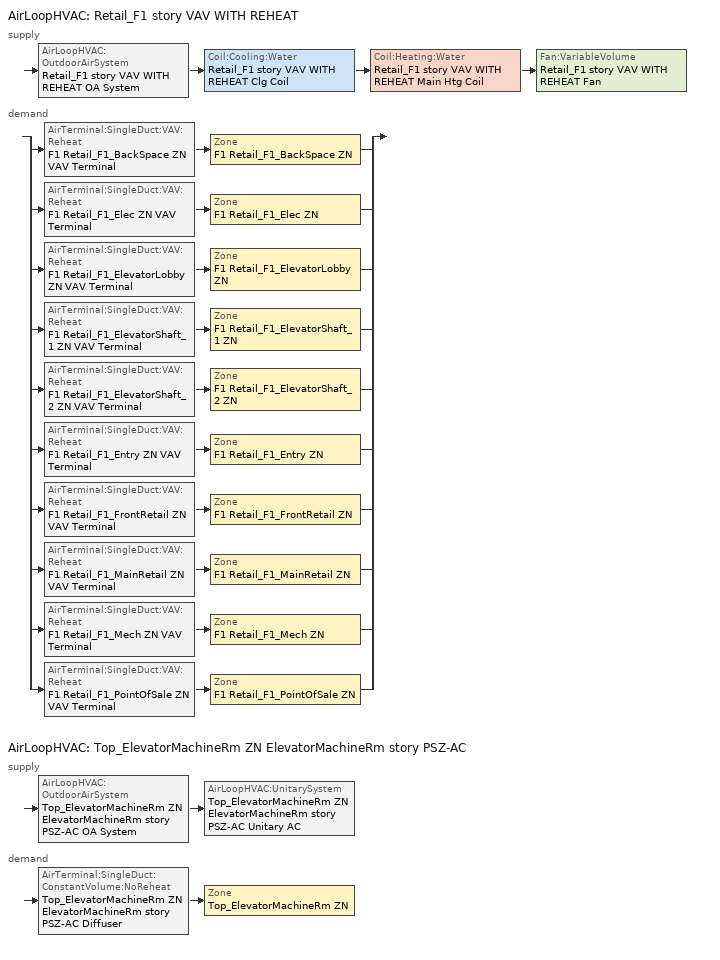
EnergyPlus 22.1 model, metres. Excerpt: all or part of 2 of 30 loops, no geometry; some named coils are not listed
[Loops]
AirLoopHVAC 'Retail_F1 story VAV WITH REHEAT'
 supply: AirLoopHVAC:OutdoorAirSystem 'Retail_F1 story VAV WITH REHEAT OA System' > Coil:Cooling:Water 'Retail_F1 story VAV WITH REHEAT Clg Coil' > Coil:Heating:Water 'Retail_F1 story VAV WITH REHEAT Main Htg Coil' > Fan:VariableVolume 'Retail_F1 story VAV WITH REHEAT Fan'
 demand: split
  | AirTerminal:SingleDuct:VAV:Reheat 'F1 Retail_F1_BackSpace ZN VAV Terminal' > Zone 'F1 Retail_F1_BackSpace ZN'
  | AirTerminal:SingleDuct:VAV:Reheat 'F1 Retail_F1_Elec ZN VAV Terminal' > Zone 'F1 Retail_F1_Elec ZN'
  | AirTerminal:SingleDuct:VAV:Reheat 'F1 Retail_F1_ElevatorLobby ZN VAV Terminal' > Zone 'F1 Retail_F1_ElevatorLobby ZN'
  | AirTerminal:SingleDuct:VAV:Reheat 'F1 Retail_F1_ElevatorShaft_1 ZN VAV Terminal' > Zone 'F1 Retail_F1_ElevatorShaft_1 ZN'
  | AirTerminal:SingleDuct:VAV:Reheat 'F1 Retail_F1_ElevatorShaft_2 ZN VAV Terminal' > Zone 'F1 Retail_F1_ElevatorShaft_2 ZN'
  | AirTerminal:SingleDuct:VAV:Reheat 'F1 Retail_F1_Entry ZN VAV Terminal' > Zone 'F1 Retail_F1_Entry ZN'
  | AirTerminal:SingleDuct:VAV:Reheat 'F1 Retail_F1_FrontRetail ZN VAV Terminal' > Zone 'F1 Retail_F1_FrontRetail ZN'
  | AirTerminal:SingleDuct:VAV:Reheat 'F1 Retail_F1_MainRetail ZN VAV Terminal' > Zone 'F1 Retail_F1_MainRetail ZN'
  | AirTerminal:SingleDuct:VAV:Reheat 'F1 Retail_F1_Mech ZN VAV Terminal' > Zone 'F1 Retail_F1_Mech ZN'
  | AirTerminal:SingleDuct:VAV:Reheat 'F1 Retail_F1_PointOfSale ZN VAV Terminal' > Zone 'F1 Retail_F1_PointOfSale ZN'
AirLoopHVAC 'Top_ElevatorMachineRm ZN ElevatorMachineRm story PSZ-AC'
 supply: AirLoopHVAC:OutdoorAirSystem 'Top_ElevatorMachineRm ZN ElevatorMachineRm story PSZ-AC OA System' > AirLoopHVAC:UnitarySystem 'Top_ElevatorMachineRm ZN ElevatorMachineRm story PSZ-AC Unitary AC'
 demand: AirTerminal:SingleDuct:ConstantVolume:NoReheat 'Top_ElevatorMachineRm ZN ElevatorMachineRm story PSZ-AC Diffuser' > Zone 'Top_ElevatorMachineRm ZN'
[ZoneControl:Thermostat] Temperature Difference Between Cutout And Setpoint {deltaC}=0
Name | Zone or ZoneList | Control Type Schedule | Control 1
F1 Retail_F1_BackSpace ZN Thermostat | F1 Retail_F1_BackSpace ZN | F1 Retail_F1_BackSpace ZN Thermostat Schedule | Retail Back_Space Thermostat 1
F1 Retail_F1_Elec ZN Thermostat | F1 Retail_F1_Elec ZN | F1 Retail_F1_Elec ZN Thermostat Schedule | Elec/MechRoom Thermostat 3
F1 Retail_F1_ElevatorLobby ZN Thermostat | F1 Retail_F1_ElevatorLobby ZN | F1 Retail_F1_ElevatorLobby ZN Thermostat Schedule | Elevator Lobby Thermostat 2
F1 Retail_F1_Entry ZN Thermostat | F1 Retail_F1_Entry ZN | F1 Retail_F1_Entry ZN Thermostat Schedule | Retail Entry Thermostat 1
F1 Retail_F1_FrontRetail ZN Thermostat | F1 Retail_F1_FrontRetail ZN | F1 Retail_F1_FrontRetail ZN Thermostat Schedule | Retail Retail Thermostat 1
F1 Retail_F1_MainRetail ZN Thermostat | F1 Retail_F1_MainRetail ZN | F1 Retail_F1_MainRetail ZN Thermostat Schedule | Retail Retail Thermostat 2
F1 Retail_F1_Mech ZN Thermostat | F1 Retail_F1_Mech ZN | F1 Retail_F1_Mech ZN Thermostat Schedule | Elec/MechRoom Thermostat 4
F1 Retail_F1_PointOfSale ZN Thermostat | F1 Retail_F1_PointOfSale ZN | F1 Retail_F1_PointOfSale ZN Thermostat Schedule | Retail Point_of_Sale Thermostat 1
Top_ElevatorMachineRm ZN Thermostat | Top_ElevatorMachineRm ZN | Top_ElevatorMachineRm ZN Thermostat Schedule | Elevator Machine Room Thermostat 1
[ThermostatSetpoint:DualSetpoint]
Name | Heating Setpoint Temperature Schedule | Cooling Setpoint Temperature Schedule
Retail Back_Space Thermostat 1; Retail Point_of_Sale Thermostat 1 | RetailStandalone HTGSETP_SCH_NO_OPTIMUM | RetailStandalone CLGSETP_SCH_NO_SETBACK
Elec/MechRoom Thermostat 3; Elevator Lobby Thermostat 2; Elec/MechRoom Thermostat 4 | OfficeLarge HTGSETP_SCH_YES_OPTIMUM | OfficeLarge CLGSETP_SCH_NO_SETBACK
Retail Entry Thermostat 1 | RetailStandalone HTGSETP_SCH_FrontEntry_STD2013 | RetailStandalone FRONT_ENTRY_COOLING
Retail Retail Thermostat 1; Retail Retail Thermostat 2 | RetailStandalone HTGSETP_SCH_YES_OPTIMUM | RetailStandalone CLGSETP_SCH_YES_OPTIMUM
Elevator Machine Room Thermostat 1 | TallBuilding Elevator Machine Room HTGSETP_SCH | TallBuilding Elevator Machine Room CLGSETP_SCH
[AirTerminal:SingleDuct:VAV:Reheat] Availability Schedule=Always On Discrete; Maximum Air Flow Rate {m3/s}=Autosize; Zone Minimum Air Flow Input Method=Constant; Fixed Minimum Air Flow Rate {m3/s}=0; Maximum Hot Water or Steam Flow Rate {m3/s}=Autosize; Minimum Hot Water or Steam Flow Rate {m3/s}=0; Convergence Tolerance=0.001; Damper Heating Action=ReverseWithLimits; Maximum Flow per Zone Floor Area During Reheat {m3/s-m2}=Autocalculate; Maximum Flow Fraction During Reheat=0.5; Maximum Reheat Air Temperature {C}=40
Name | Constant Minimum Air Flow Fraction | Reheat Coil
F1 Retail_F1_BackSpace ZN VAV Terminal | 0.192 | F1 Retail_F1_BackSpace ZN Reheat Coil
F1 Retail_F1_Elec ZN VAV Terminal | 0.417 | F1 Retail_F1_Elec ZN Reheat Coil
F1 Retail_F1_ElevatorLobby ZN VAV Terminal | 0.286 | F1 Retail_F1_ElevatorLobby ZN Reheat Coil
F1 Retail_F1_ElevatorShaft_1 ZN VAV Terminal | 0.01 | F1 Retail_F1_ElevatorShaft_1 ZN Reheat Coil
F1 Retail_F1_ElevatorShaft_2 ZN VAV Terminal | 0.01 | F1 Retail_F1_ElevatorShaft_2 ZN Reheat Coil
F1 Retail_F1_Entry ZN VAV Terminal | 0.28 | F1 Retail_F1_Entry ZN Reheat Coil
F1 Retail_F1_FrontRetail ZN VAV Terminal | 0.239 | F1 Retail_F1_FrontRetail ZN Reheat Coil
F1 Retail_F1_MainRetail ZN VAV Terminal | 0.418 | F1 Retail_F1_MainRetail ZN Reheat Coil
F1 Retail_F1_Mech ZN VAV Terminal | 0.426 | F1 Retail_F1_Mech ZN Reheat Coil
F1 Retail_F1_PointOfSale ZN VAV Terminal | 0.199 | F1 Retail_F1_PointOfSale ZN Reheat Coil
[Coil:Heating:Water]
Retail_F1 story VAV WITH REHEAT Main Htg Coil: Availability Schedule=Always On Discrete; U-Factor Times Area Value {W/K}=Autosize; Maximum Water Flow Rate {m3/s}=Autosize; Performance Input Method=UFactorTimesAreaAndDesignWaterFlowRate; Rated Capacity {W}=Autosize; Rated Inlet Water Temperature {C}=82.2222; Rated Inlet Air Temperature {C}=7.22222; Rated Outlet Water Temperature {C}=71.1111; Rated Outlet Air Temperature {C}=12.7778; Rated Ratio for Air and Water Convection=0.5
[Zone equipment]
F1 Retail_F1_BackSpace ZN: F1 Retail_F1_BackSpace ZN VAV Terminal
F1 Retail_F1_Elec ZN: F1 Retail_F1_Elec ZN VAV Terminal
F1 Retail_F1_ElevatorLobby ZN: F1 Retail_F1_ElevatorLobby ZN VAV Terminal
F1 Retail_F1_ElevatorShaft_1 ZN: F1 Retail_F1_ElevatorShaft_1 ZN VAV Terminal
F1 Retail_F1_ElevatorShaft_2 ZN: F1 Retail_F1_ElevatorShaft_2 ZN VAV Terminal
F1 Retail_F1_Entry ZN: F1 Retail_F1_Entry ZN VAV Terminal
F1 Retail_F1_FrontRetail ZN: F1 Retail_F1_FrontRetail ZN VAV Terminal
F1 Retail_F1_MainRetail ZN: F1 Retail_F1_MainRetail ZN VAV Terminal
F1 Retail_F1_Mech ZN: F1 Retail_F1_Mech ZN VAV Terminal
F1 Retail_F1_PointOfSale ZN: F1 Retail_F1_PointOfSale ZN VAV Terminal
Top_ElevatorMachineRm ZN: Top_ElevatorMachineRm ZN ElevatorMachineRm story PSZ-AC Diffuser
[Sizing:Zone] Zone Cooling Design Supply Air Temperature Input Method=SupplyAirTemperature; Zone Cooling Design Supply Air Temperature {C}=12.7778; Zone Cooling Design Supply Air Temperature Difference {deltaC}=11.11; Zone Heating Design Supply Air Temperature Input Method=SupplyAirTemperature; Zone Heating Design Supply Air Temperature Difference {deltaC}=11.11; Zone Cooling Design Supply Air Humidity Ratio {kgWater/kgDryAir}=0.0085; Zone Heating Design Supply Air Humidity Ratio {kgWater/kgDryAir}=0.008; Cooling Design Air Flow Rate {m3/s}=0; Cooling Minimum Air Flow per Zone Floor Area {m3/s-m2}=0.000762; Cooling Minimum Air Flow {m3/s}=0; Cooling Minimum Air Flow Fraction=0; Heating Design Air Flow Method=DesignDay; Heating Design Air Flow Rate {m3/s}=0; Heating Maximum Air Flow per Zone Floor Area {m3/s-m2}=0.002032; Heating Maximum Air Flow {m3/s}=0.141576; Heating Maximum Air Flow Fraction=1; Account for Dedicated Outdoor Air System=No
Name | Zone Heating Design Supply Air Temperature {C} | Design Specification Outdoor Air Object | Cooling Design Air Flow Method | Design Specification Zone Air Distribution Object
F1 Retail_F1_BackSpace ZN | 40 | Retail Back_Space Ventilation | DesignDayWithLimit | F1 Retail_F1_BackSpace ZN Design Spec Zone Air Dist
F1 Retail_F1_Elec ZN | 40 | Elec/MechRoom Ventilation | DesignDayWithLimit | F1 Retail_F1_Elec ZN Design Spec Zone Air Dist
F1 Retail_F1_ElevatorLobby ZN | 40 | Elevator Lobby Ventilation | DesignDayWithLimit | F1 Retail_F1_ElevatorLobby ZN Design Spec Zone Air Dist
F1 Retail_F1_ElevatorShaft_1 ZN | 40 | Elevator Shaft Ventilation | DesignDayWithLimit | F1 Retail_F1_ElevatorShaft_1 ZN Design Spec Zone Air Dist
F1 Retail_F1_ElevatorShaft_2 ZN | 40 | Elevator Shaft Ventilation | DesignDayWithLimit | F1 Retail_F1_ElevatorShaft_2 ZN Design Spec Zone Air Dist
F1 Retail_F1_Entry ZN | 40 | Retail Entry Ventilation | DesignDayWithLimit | F1 Retail_F1_Entry ZN Design Spec Zone Air Dist
F1 Retail_F1_FrontRetail ZN | 40 | Retail Retail Ventilation | DesignDayWithLimit | F1 Retail_F1_FrontRetail ZN Design Spec Zone Air Dist
F1 Retail_F1_MainRetail ZN | 40 | Retail Retail Ventilation | DesignDayWithLimit | F1 Retail_F1_MainRetail ZN Design Spec Zone Air Dist
F1 Retail_F1_Mech ZN | 40 | Elec/MechRoom Ventilation | DesignDayWithLimit | F1 Retail_F1_Mech ZN Design Spec Zone Air Dist
F1 Retail_F1_PointOfSale ZN | 40 | Retail Point_of_Sale Ventilation | DesignDayWithLimit | F1 Retail_F1_PointOfSale ZN Design Spec Zone Air Dist
Top_ElevatorMachineRm ZN | 50 | Elevator Machine Room Ventilation | DesignDay
[DesignSpecification:OutdoorAir] Outdoor Air Method=Sum; Outdoor Air Flow per Zone {m3/s}=0; Outdoor Air Flow Air Changes per Hour {1/hr}=0
Name | Outdoor Air Flow per Person {m3/s-person} | Outdoor Air Flow per Zone Floor Area {m3/s-m2}
Elec/MechRoom Ventilation; Retail Back_Space Ventilation | 0 | 0.0006096
Elevator Lobby Ventilation | 0.00235974 | 0.0003048
Elevator Shaft Ventilation; Elevator Machine Room Ventilation | 0 | 0
Retail Entry Ventilation; Retail Retail Ventilation; Retail Point_of_Sale Ventilation | 0.00353961 | 0.0006096
[DesignSpecification:ZoneAirDistribution] Minimum Zone Ventilation Efficiency=0.6
F1 Retail_F1_BackSpace ZN Design Spec Zone Air Dist; F1 Retail_F1_Elec ZN Design Spec Zone Air Dist; F1 Retail_F1_ElevatorLobby ZN Design Spec Zone Air Dist; F1 Retail_F1_ElevatorShaft_1 ZN Design Spec Zone Air Dist; F1 Retail_F1_ElevatorShaft_2 ZN Design Spec Zone Air Dist; F1 Retail_F1_Entry ZN Design Spec Zone Air Dist; F1 Retail_F1_FrontRetail ZN Design Spec Zone Air Dist; F1 Retail_F1_MainRetail ZN Design Spec Zone Air Dist; F1 Retail_F1_Mech ZN Design Spec Zone Air Dist; F1 Retail_F1_PointOfSale ZN Design Spec Zone Air Dist
[AirTerminal:SingleDuct:ConstantVolume:NoReheat]
Top_ElevatorMachineRm ZN ElevatorMachineRm story PSZ-AC Diffuser: Availability Schedule=Always On Discrete; Maximum Air Flow Rate {m3/s}=AutoSize
[Fan:OnOff]
Top_ElevatorMachineRm ZN ElevatorMachineRm story PSZ-AC Fan: Availability Schedule=Always On Discrete; Fan Total Efficiency=0.6045; Pressure Rise {Pa}=1018.77; Maximum Flow Rate {m3/s}=Autosize; Motor Efficiency=0.93; Motor In Airstream Fraction=1; Fan Power Ratio Function of Speed Ratio Curve=Fan On Off Power Curve 80; Fan Efficiency Ratio Function of Speed Ratio Curve=Fan On Off Efficiency Curve 80
[Coil:Cooling:Water]
Retail_F1 story VAV WITH REHEAT Clg Coil: Availability Schedule=Always On Discrete; Design Water Flow Rate {m3/s}=Autosize; Design Air Flow Rate {m3/s}=Autosize; Design Inlet Water Temperature {C}=Autosize; Design Inlet Air Temperature {C}=Autosize; Design Outlet Air Temperature {C}=Autosize; Design Inlet Air Humidity Ratio {kgWater/kgDryAir}=Autosize; Design Outlet Air Humidity Ratio {kgWater/kgDryAir}=Autosize; Type of Analysis=SimpleAnalysis; Heat Exchanger Configuration=CrossFlow
[AirLoopHVAC] Design Supply Air Flow Rate {m3/s}=AutoSize; Design Return Air Flow Fraction of Supply Air Flow=1
Retail_F1 story VAV WITH REHEAT; Top_ElevatorMachineRm ZN ElevatorMachineRm story PSZ-AC
[Sizing:System] Type of Load to Size On=Sensible; Preheat Design Temperature {C}=7.22222; Preheat Design Humidity Ratio {kgWater/kgDryAir}=0.008; Precool Design Temperature {C}=12.7778; Precool Design Humidity Ratio {kgWater/kgDryAir}=0.008; Central Cooling Design Supply Air Temperature {C}=12.7778; Type of Zone Sum to Use=Coincident; 100% Outdoor Air in Cooling=No; 100% Outdoor Air in Heating=No; Central Cooling Design Supply Air Humidity Ratio {kgWater/kgDryAir}=0.0085; Central Heating Design Supply Air Humidity Ratio {kgWater/kgDryAir}=0.008; Cooling Supply Air Flow Rate Method=DesignDay; Cooling Supply Air Flow Rate {m3/s}=0; Cooling Supply Air Flow Rate Per Floor Area {m3/s-m2}=0.00996765; Cooling Fraction of Autosized Cooling Supply Air Flow Rate=1; Cooling Supply Air Flow Rate Per Unit Cooling Capacity {m3/s-W}=3.94755e-05; Heating Supply Air Flow Rate Method=DesignDay; Heating Supply Air Flow Rate {m3/s}=0; Heating Supply Air Flow Rate Per Floor Area {m3/s-m2}=0.00996765; Heating Fraction of Autosized Heating Supply Air Flow Rate=1; Heating Fraction of Autosized Cooling Supply Air Flow Rate=1; Heating Supply Air Flow Rate Per Unit Heating Capacity {m3/s-W}=3.15882e-05; System Outdoor Air Method=ZoneSum; Zone Maximum Outdoor Air Fraction=1; Cooling Design Capacity Method=CoolingDesignCapacity; Cooling Design Capacity {W}=Autosize; Cooling Design Capacity Per Floor Area {W/m2}=234.7; Fraction of Autosized Cooling Design Capacity=1; Heating Design Capacity Method=HeatingDesignCapacity; Heating Design Capacity {W}=Autosize; Heating Design Capacity Per Floor Area {W/m2}=157; Fraction of Autosized Heating Design Capacity=1; Central Cooling Capacity Control Method=OnOff; Occupant Diversity=Autosize
Name | Design Outdoor Air Flow Rate {m3/s} | Central Heating Maximum System Air Flow Ratio | Central Heating Design Supply Air Temperature {C}
Retail_F1 story VAV WITH REHEAT | 2.37739 | 0.3 | 12.7778
Top_ElevatorMachineRm ZN ElevatorMachineRm story PSZ-AC | Autosize | 1 | 50
[Controller:WaterCoil] Control Variable=Temperature; Actuator Variable=Flow; Maximum Actuated Flow {m3/s}=Autosize; Minimum Actuated Flow {m3/s}=0
Name | Action | Controller Convergence Tolerance {deltaC}
Retail_F1 story VAV WITH REHEAT Clg Coil Controller | Reverse | Autosize
Retail_F1 story VAV WITH REHEAT Main Htg Coil Controller | Normal | 0.0001
[Controller:OutdoorAir] Maximum Outdoor Air Flow Rate {m3/s}=Autosize; Economizer Control Type=DifferentialDryBulb; Economizer Control Action Type=ModulateFlow; Lockout Type=LockoutWithHeating; Minimum Limit Type=FixedMinimum; High Humidity Control=No; High Humidity Outdoor Air Flow Ratio=1; Control High Indoor Humidity Based on Outdoor Humidity Ratio=Yes
Name | Minimum Outdoor Air Flow Rate {m3/s} | Minimum Outdoor Air Schedule | Maximum Fraction of Outdoor Air Schedule | Mechanical Ventilation Controller | Heat Recovery Bypass Control Type
Retail_F1 story VAV WITH REHEAT OA Controller | 0 | RetailStandalone MinOA_MotorizedDamper_Sched | Retail_F1 story VAV WITH REHEAT_MAX_OA_FRAC | Retail_F1 story VAV WITH REHEAT Vent Controller | BypassWhenOAFlowGreaterThanMinimum
Top_ElevatorMachineRm ZN ElevatorMachineRm story PSZ-AC OA System Controller | Autosize | Always On | ems_Top_ElevatorMachineRm_ZN_ElevatorMachineRm_story_PSZ_AC_maxOASch | Controller Mechanical Ventilation 7 | BypassWhenWithinEconomizerLimits
[Controller:MechanicalVentilation] Demand Controlled Ventilation=No
Name | Availability Schedule | System Outdoor Air Method | Zone or ZoneList Name 1 | Design Specification Outdoor Air Object Name 1 | Design Specification Zone Air Distribution Object Name 1 | Zone or ZoneList Name 2 | Design Specification Outdoor Air Object Name 2 | Design Specification Zone Air Distribution Object Name 2 | Zone or ZoneList Name 3 | Design Specification Outdoor Air Object Name 3 | Design Specification Zone Air Distribution Object Name 3 | Zone or ZoneList Name 4 | Design Specification Outdoor Air Object Name 4 | Design Specification Zone Air Distribution Object Name 4 | Zone or ZoneList Name 5 | Design Specification Outdoor Air Object Name 5 | Design Specification Zone Air Distribution Object Name 5 | Zone or ZoneList Name 6 | Design Specification Outdoor Air Object Name 6 | Design Specification Zone Air Distribution Object Name 6 | Zone or ZoneList Name 7 | Design Specification Outdoor Air Object Name 7 | Design Specification Zone Air Distribution Object Name 7 | Zone or ZoneList Name 8 | Design Specification Outdoor Air Object Name 8 | Design Specification Zone Air Distribution Object Name 8 | Zone or ZoneList Name 9 | Design Specification Outdoor Air Object Name 9 | Design Specification Zone Air Distribution Object Name 9 | Zone or ZoneList Name 10 | Design Specification Outdoor Air Object Name 10 | Design Specification Zone Air Distribution Object Name 10
Retail_F1 story VAV WITH REHEAT Vent Controller | RetailStandalone MinOA_MotorizedDamper_Sched | Standard62.1VentilationRateProcedureWithLimit | F1 Retail_F1_BackSpace ZN | Retail Back_Space Ventilation | F1 Retail_F1_BackSpace ZN Design Spec Zone Air Dist | F1 Retail_F1_Elec ZN | Elec/MechRoom Ventilation | F1 Retail_F1_Elec ZN Design Spec Zone Air Dist | F1 Retail_F1_ElevatorLobby ZN | Elevator Lobby Ventilation | F1 Retail_F1_ElevatorLobby ZN Design Spec Zone Air Dist | F1 Retail_F1_ElevatorShaft_1 ZN | Elevator Shaft Ventilation | F1 Retail_F1_ElevatorShaft_1 ZN Design Spec Zone Air Dist | F1 Retail_F1_ElevatorShaft_2 ZN | Elevator Shaft Ventilation | F1 Retail_F1_ElevatorShaft_2 ZN Design Spec Zone Air Dist | F1 Retail_F1_Entry ZN | Retail Entry Ventilation | F1 Retail_F1_Entry ZN Design Spec Zone Air Dist | F1 Retail_F1_FrontRetail ZN | Retail Retail Ventilation | F1 Retail_F1_FrontRetail ZN Design Spec Zone Air Dist | F1 Retail_F1_MainRetail ZN | Retail Retail Ventilation | F1 Retail_F1_MainRetail ZN Design Spec Zone Air Dist | F1 Retail_F1_Mech ZN | Elec/MechRoom Ventilation | F1 Retail_F1_Mech ZN Design Spec Zone Air Dist | F1 Retail_F1_PointOfSale ZN | Retail Point_of_Sale Ventilation | F1 Retail_F1_PointOfSale ZN Design Spec Zone Air Dist
Controller Mechanical Ventilation 7 | Always On | ZoneSum | Top_ElevatorMachineRm ZN | Elevator Machine Room Ventilation
[HeatExchanger:AirToAir:SensibleAndLatent]
Retail_F1 story VAV WITH REHEAT ERV: Availability Schedule=Always On Discrete; Nominal Supply Air Flow Rate {m3/s}=Autosize; Sensible Effectiveness at 100% Heating Air Flow=0.7; Latent Effectiveness at 100% Heating Air Flow=0.6; Sensible Effectiveness at 75% Heating Air Flow=0.7; Latent Effectiveness at 75% Heating Air Flow=0.6; Sensible Effectiveness at 100% Cooling Air Flow=0.75; Latent Effectiveness at 100% Cooling Air Flow=0.6; Sensible Effectiveness at 75% Cooling Air Flow=0.75; Latent Effectiveness at 75% Cooling Air Flow=0.6; Nominal Electric Power {W}=2010.23; Supply Air Outlet Temperature Control=Yes; Heat Exchanger Type=Rotary; Frost Control Type=ExhaustOnly; Threshold Temperature {C}=-23.3; Initial Defrost Time Fraction=0.167; Rate of Defrost Time Fraction Increase {1/K}=1.44; Economizer Lockout=Yes
[SetpointManager:OutdoorAirPretreat]
Setpoint Manager Outdoor Air Pretreat 15: Control Variable=Temperature; Minimum Setpoint Temperature {C}=-99; Maximum Setpoint Temperature {C}=99; Minimum Setpoint Humidity Ratio {kgWater/kgDryAir}=1e-05; Maximum Setpoint Humidity Ratio {kgWater/kgDryAir}=1; Setpoint Node or NodeList=Retail_F1 story VAV WITH REHEAT ERV Primary Outlet Air Node
[SetpointManager:MixedAir] Control Variable=Temperature
Name | Setpoint Node or NodeList
Retail_F1 story VAV WITH REHEAT Mixed Air Node OS Default SPM | Retail_F1 story VAV WITH REHEAT Mixed Air Node
Retail_F1 story VAV WITH REHEAT Clg Coil Outlet Air Node OS Default SPM | Retail_F1 story VAV WITH REHEAT Clg Coil Outlet Air Node
Retail_F1 story VAV WITH REHEAT Main Htg Coil Outlet Air Node OS Default SPM | Retail_F1 story VAV WITH REHEAT Main Htg Coil Outlet Air Node
Top_ElevatorMachineRm ZN ElevatorMachineRm story PSZ-AC Mixed Air Node OS Default SPM | Top_ElevatorMachineRm ZN ElevatorMachineRm story PSZ-AC Mixed Air Node
[Fan:VariableVolume]
Retail_F1 story VAV WITH REHEAT Fan: Availability Schedule=RetailStandalone HVACOperationSchd; Fan Total Efficiency=0.6084; Pressure Rise {Pa}=1389.92; Maximum Flow Rate {m3/s}=AutoSize; Fan Power Minimum Flow Rate Input Method=Fraction; Fan Power Minimum Flow Fraction=0.25; Fan Power Minimum Air Flow Rate {m3/s}=0; Motor Efficiency=0.936; Motor In Airstream Fraction=1; Fan Power Coefficient 1=0.04076; Fan Power Coefficient 2=0.0881; Fan Power Coefficient 3=-0.0729; Fan Power Coefficient 4=0.9437; Fan Power Coefficient 5=0
[SetpointManager:Warmest]
Retail_F1 story VAV WITH REHEAT SAT Warmest Reset: Control Variable=Temperature; HVAC Air Loop=Retail_F1 story VAV WITH REHEAT; Minimum Setpoint Temperature {C}=12.7778; Maximum Setpoint Temperature {C}=15.5556; Strategy=MaximumTemperature; Setpoint Node or NodeList=Retail_F1 story VAV WITH REHEAT Supply Outlet Node
[AirLoopHVAC:UnitarySystem]
Top_ElevatorMachineRm ZN ElevatorMachineRm story PSZ-AC Unitary AC: Control Type=Load; Controlling Zone or Thermostat Location=Top_ElevatorMachineRm ZN; Dehumidification Control Type=None; Availability Schedule=Always On; Supply Fan=Top_ElevatorMachineRm ZN ElevatorMachineRm story PSZ-AC Fan; Fan Placement=DrawThrough; Supply Air Fan Operating Mode Schedule=Always On; Heating Coil=Top_ElevatorMachineRm ZN ElevatorMachineRm story PSZ-AC Electric Htg Coil; DX Heating Coil Sizing Ratio=1; Cooling Coil=Top_ElevatorMachineRm ZN ElevatorMachineRm story PSZ-AC 1spd DX AC Clg Coil 566kBtu/hr 13.2IEER; Use DOAS DX Cooling Coil=No; Minimum Supply Air Temperature {C}=2; Latent Load Control=SensibleOnlyLoadControl; Supplemental Heating Coil=Top_ElevatorMachineRm ZN ElevatorMachineRm story PSZ-AC No Heat; Cooling Supply Air Flow Rate Method=SupplyAirFlowRate; Cooling Supply Air Flow Rate {m3/s}=Autosize; Heating Supply Air Flow Rate Method=SupplyAirFlowRate; Heating Supply Air Flow Rate {m3/s}=Autosize; No Load Supply Air Flow Rate Method=None; Maximum Supply Air Temperature {C}=80; Maximum Outdoor Dry-Bulb Temperature for Supplemental Heater Operation {C}=21; Ancillary On-Cycle Electric Power {W}=0; Ancillary Off-Cycle Electric Power {W}=0
[Coil:Heating:Electric] Efficiency=1
Name | Availability Schedule | Nominal Capacity {W}
Top_ElevatorMachineRm ZN ElevatorMachineRm story PSZ-AC Electric Htg Coil | Always On Discrete | Autosize
Top_ElevatorMachineRm ZN ElevatorMachineRm story PSZ-AC No Heat | Always Off Discrete | 0
[Coil:Cooling:DX:SingleSpeed]
Top_ElevatorMachineRm ZN ElevatorMachineRm story PSZ-AC 1spd DX AC Clg Coil 566kBtu/hr 13.2IEER: Availability Schedule=Always On Discrete; Gross Rated Total Cooling Capacity {W}=Autosize; Gross Rated Sensible Heat Ratio=Autosize; Gross Rated Cooling COP {W/W}=3.59658; Rated Air Flow Rate {m3/s}=Autosize; Rated Evaporator Fan Power Per Volume Flow Rate 2017 {W/(m3/s)}=773.3; Total Cooling Capacity Function of Temperature Curve=CoilClgDXQRatio_fTwbToadbSI; Total Cooling Capacity Function of Flow Fraction Curve=CoilClgDXSnglQRatio_fCFMRatio; Energy Input Ratio Function of Temperature Curve=CoilClgDXEIRRatio_fTwbToadbSI; Energy Input Ratio Function of Flow Fraction Curve=CoilClgDXSnglEIRRatio_fCFMRatio; Part Load Fraction Correlation Curve=CoilClgDXEIRRatio_fQFrac; Minimum Outdoor Dry-Bulb Temperature for Compressor Operation {C}=-25; Nominal Time for Condensate Removal to Begin {s}=0; Ratio of Initial Moisture Evaporation Rate and Steady State Latent Capacity=0; Maximum Cycling Rate {cycles/hr}=0; Latent Capacity Time Constant {s}=0; Condenser Type=AirCooled; Evaporative Condenser Effectiveness=0.9; Evaporative Condenser Air Flow Rate {m3/s}=Autosize; Evaporative Condenser Pump Rated Power Consumption {W}=Autosize; Crankcase Heater Capacity {W}=0; Maximum Outdoor Dry-Bulb Temperature for Crankcase Heater Operation {C}=10; Basin Heater Capacity {W/K}=0; Basin Heater Setpoint Temperature {C}=2
[SetpointManager:SingleZone:Reheat]
Top_ElevatorMachineRm ZN Setpoint Manager SZ Reheat: Control Variable=Temperature; Minimum Supply Air Temperature {C}=12.7778; Maximum Supply Air Temperature {C}=50; Control Zone=Top_ElevatorMachineRm ZN; Setpoint Node or NodeList=Top_ElevatorMachineRm ZN ElevatorMachineRm story PSZ-AC Supply Outlet Node
[Schedule:Day:Interval]
OfficeLarge HTGSETP_SCH_YES_OPTIMUM Default; OfficeLarge HTGSETP_SCH_YES_OPTIMUM Summer Design Day: No, 24:00, 15.6
OfficeLarge HTGSETP_SCH_YES_OPTIMUM Wkdy Day: No, 04:00, 15.6, 05:00, 17.8, 06:00, 20, 22:00, 21, 24:00, 15.6
OfficeLarge HTGSETP_SCH_YES_OPTIMUM Sat Day: No, 04:00, 15.6, 05:00, 17.8, 06:00, 20, 17:00, 21, 24:00, 15.6
OfficeLarge HTGSETP_SCH_YES_OPTIMUM Winter Design Day: No, 05:00, 15.6, 06:00, 17.6, 07:00, 19.6, 22:00, 21, 24:00, 15.6
OfficeLarge CLGSETP_SCH_NO_SETBACK Default; OfficeLarge CLGSETP_SCH_NO_SETBACK Default|WntrDsn|Sat|Wkdy Day; OfficeLarge CLGSETP_SCH_NO_SETBACK Winter Design Day: No, 24:00, 24
OfficeLarge CLGSETP_SCH_NO_SETBACK Summer Design Day: No, 05:00, 26.7, 06:00, 25.7, 07:00, 25, 22:00, 24, 24:00, 26.7
RetailStandalone HTGSETP_SCH_NO_OPTIMUM Default: No, 07:00, 15.56, 19:00, 21.11, 24:00, 15.56
RetailStandalone HTGSETP_SCH_NO_OPTIMUM Wkdy Day: No, 05:00, 15.56, 21:00, 21.11, 24:00, 15.56
RetailStandalone HTGSETP_SCH_NO_OPTIMUM Sat Day: No, 05:00, 15.56, 22:00, 21.11, 24:00, 15.56
RetailStandalone HTGSETP_SCH_NO_OPTIMUM Summer Design Day; RetailStandalone HTGSETP_SCH_FrontEntry_STD2013 Summer Design Day; RetailStandalone HTGSETP_SCH_YES_OPTIMUM Summer Design Day; TallBuilding Elevator Machine Room HTGSETP_SCH Default; TallBuilding Elevator Machine Room HTGSETP_SCH Summer Design Day; TallBuilding Elevator Machine Room HTGSETP_SCH Winter Design Day: No, 24:00, 15.56
RetailStandalone HTGSETP_SCH_NO_OPTIMUM Winter Design Day; RetailStandalone HTGSETP_SCH_YES_OPTIMUM Winter Design Day: No, 06:00, 15.56, 07:00, 18.33, 21:00, 21.11, 24:00, 15.56
RetailStandalone CLGSETP_SCH_NO_SETBACK Default; RetailStandalone CLGSETP_SCH_NO_SETBACK Default|Sat|Wkdy Day: No, 24:00, 23.89
RetailStandalone CLGSETP_SCH_NO_SETBACK Summer Design Day; RetailStandalone CLGSETP_SCH_YES_OPTIMUM Summer Design Day: No, 06:00, 29.44, 07:00, 26.67, 21:00, 23.89, 24:00, 29.44
RetailStandalone CLGSETP_SCH_NO_SETBACK Winter Design Day; RetailStandalone CLGSETP_SCH_YES_OPTIMUM Winter Design Day: No, 24:00, 29.44
RetailStandalone HTGSETP_SCH_FrontEntry_STD2013 Default: No, 08:00, 15.56, 19:00, 16, 24:00, 15.56
RetailStandalone HTGSETP_SCH_FrontEntry_STD2013 WntrDsn|Wkdy Day; RetailStandalone HTGSETP_SCH_FrontEntry_STD2013 Winter Design Day: No, 06:00, 15.56, 21:00, 16, 24:00, 15.56
RetailStandalone HTGSETP_SCH_FrontEntry_STD2013 Sat Day: No, 06:00, 15.56, 22:00, 16, 24:00, 15.56
RetailStandalone FRONT_ENTRY_COOLING Default; RetailStandalone FRONT_ENTRY_COOLING Summer Design Day; RetailStandalone FRONT_ENTRY_COOLING Winter Design Day: No, 24:00, 100
RetailStandalone HTGSETP_SCH_YES_OPTIMUM Default: No, 07:00, 15.56, 08:00, 17.8, 09:00, 20, 19:00, 21.11, 24:00, 15.56
RetailStandalone HTGSETP_SCH_YES_OPTIMUM Wkdy Day: No, 05:00, 15.56, 06:00, 17.8, 07:00, 20, 21:00, 21.11, 24:00, 15.56
RetailStandalone HTGSETP_SCH_YES_OPTIMUM Sat Day: No, 05:00, 15.56, 06:00, 17.8, 07:00, 20, 22:00, 21.11, 24:00, 15.56
RetailStandalone CLGSETP_SCH_YES_OPTIMUM Default: No, 07:00, 29.44, 08:00, 27.8, 09:00, 25.6, 19:00, 23.89, 24:00, 29.44
RetailStandalone CLGSETP_SCH_YES_OPTIMUM Wkdy Day: No, 05:00, 29.44, 06:00, 27.8, 07:00, 25.6, 21:00, 23.89, 24:00, 29.44
RetailStandalone CLGSETP_SCH_YES_OPTIMUM Sat Day: No, 05:00, 29.44, 06:00, 27.8, 07:00, 25.6, 22:00, 23.89, 24:00, 29.44
TallBuilding Elevator Machine Room CLGSETP_SCH Default; TallBuilding Elevator Machine Room CLGSETP_SCH Summer Design Day; TallBuilding Elevator Machine Room CLGSETP_SCH Winter Design Day: No, 24:00, 26.67
Always On Default; RetailStandalone MinOA_MotorizedDamper_Sched Winter Design Day: No, 24:00, 1
ems_Top_ElevatorMachineRm_ZN_ElevatorMachineRm_story_PSZ_AC_maxOASch_Default: No, 24:00, 0.75
RetailStandalone HVACOperationSchd Default: No, 08:00, 0, 19:00, 1, 24:00, 0
RetailStandalone HVACOperationSchd SmrDsn|Wkdy Day; RetailStandalone HVACOperationSchd Summer Design Day: No, 06:00, 0, 21:00, 1, 24:00, 0
RetailStandalone HVACOperationSchd Winter Design Day; RetailStandalone HVACOperationSchd WntrDsn|Sat Day: No, 06:00, 0, 22:00, 1, 24:00, 0
RetailStandalone MinOA_MotorizedDamper_Sched Default: No, 09:00, 0, 19:00, 1, 24:00, 0
RetailStandalone MinOA_MotorizedDamper_Sched Sat Day: No, 07:00, 0, 22:00, 1, 24:00, 0
RetailStandalone MinOA_MotorizedDamper_Sched SmrDsn|Wkdy Day; RetailStandalone MinOA_MotorizedDamper_Sched Summer Design Day: No, 07:00, 0, 21:00, 1, 24:00, 0
[Schedule:Week:Daily]
OfficeLarge HTGSETP_SCH_YES_OPTIMUM Week Rule - Jan1-Dec31: OfficeLarge HTGSETP_SCH_YES_OPTIMUM Default, OfficeLarge HTGSETP_SCH_YES_OPTIMUM Wkdy Day, OfficeLarge HTGSETP_SCH_YES_OPTIMUM Wkdy Day, OfficeLarge HTGSETP_SCH_YES_OPTIMUM Wkdy Day, OfficeLarge HTGSETP_SCH_YES_OPTIMUM Wkdy Day, OfficeLarge HTGSETP_SCH_YES_OPTIMUM Wkdy Day, OfficeLarge HTGSETP_SCH_YES_OPTIMUM Sat Day, OfficeLarge HTGSETP_SCH_YES_OPTIMUM Default, OfficeLarge HTGSETP_SCH_YES_OPTIMUM Summer Design Day, OfficeLarge HTGSETP_SCH_YES_OPTIMUM Winter Design Day, OfficeLarge HTGSETP_SCH_YES_OPTIMUM Default, OfficeLarge HTGSETP_SCH_YES_OPTIMUM Default
OfficeLarge CLGSETP_SCH_NO_SETBACK Week Rule - Jan1-Dec31: OfficeLarge CLGSETP_SCH_NO_SETBACK Default, OfficeLarge CLGSETP_SCH_NO_SETBACK Default|WntrDsn|Sat|Wkdy Day, OfficeLarge CLGSETP_SCH_NO_SETBACK Default|WntrDsn|Sat|Wkdy Day, OfficeLarge CLGSETP_SCH_NO_SETBACK Default|WntrDsn|Sat|Wkdy Day, OfficeLarge CLGSETP_SCH_NO_SETBACK Default|WntrDsn|Sat|Wkdy Day, OfficeLarge CLGSETP_SCH_NO_SETBACK Default|WntrDsn|Sat|Wkdy Day, OfficeLarge CLGSETP_SCH_NO_SETBACK Default|WntrDsn|Sat|Wkdy Day, OfficeLarge CLGSETP_SCH_NO_SETBACK Default, OfficeLarge CLGSETP_SCH_NO_SETBACK Summer Design Day, OfficeLarge CLGSETP_SCH_NO_SETBACK Winter Design Day, OfficeLarge CLGSETP_SCH_NO_SETBACK Default, OfficeLarge CLGSETP_SCH_NO_SETBACK Default
RetailStandalone HTGSETP_SCH_NO_OPTIMUM Week Rule - Jan1-Dec31: RetailStandalone HTGSETP_SCH_NO_OPTIMUM Default, RetailStandalone HTGSETP_SCH_NO_OPTIMUM Wkdy Day, RetailStandalone HTGSETP_SCH_NO_OPTIMUM Wkdy Day, RetailStandalone HTGSETP_SCH_NO_OPTIMUM Wkdy Day, RetailStandalone HTGSETP_SCH_NO_OPTIMUM Wkdy Day, RetailStandalone HTGSETP_SCH_NO_OPTIMUM Wkdy Day, RetailStandalone HTGSETP_SCH_NO_OPTIMUM Sat Day, RetailStandalone HTGSETP_SCH_NO_OPTIMUM Default, RetailStandalone HTGSETP_SCH_NO_OPTIMUM Summer Design Day, RetailStandalone HTGSETP_SCH_NO_OPTIMUM Winter Design Day, RetailStandalone HTGSETP_SCH_NO_OPTIMUM Default, RetailStandalone HTGSETP_SCH_NO_OPTIMUM Default
RetailStandalone CLGSETP_SCH_NO_SETBACK Week Rule - Jan1-Dec31: RetailStandalone CLGSETP_SCH_NO_SETBACK Default, RetailStandalone CLGSETP_SCH_NO_SETBACK Default|Sat|Wkdy Day, RetailStandalone CLGSETP_SCH_NO_SETBACK Default|Sat|Wkdy Day, RetailStandalone CLGSETP_SCH_NO_SETBACK Default|Sat|Wkdy Day, RetailStandalone CLGSETP_SCH_NO_SETBACK Default|Sat|Wkdy Day, RetailStandalone CLGSETP_SCH_NO_SETBACK Default|Sat|Wkdy Day, RetailStandalone CLGSETP_SCH_NO_SETBACK Default|Sat|Wkdy Day, RetailStandalone CLGSETP_SCH_NO_SETBACK Default, RetailStandalone CLGSETP_SCH_NO_SETBACK Summer Design Day, RetailStandalone CLGSETP_SCH_NO_SETBACK Winter Design Day, RetailStandalone CLGSETP_SCH_NO_SETBACK Default, RetailStandalone CLGSETP_SCH_NO_SETBACK Default
RetailStandalone HTGSETP_SCH_FrontEntry_STD2013 Week Rule - Jan1-Dec31: RetailStandalone HTGSETP_SCH_FrontEntry_STD2013 Default, RetailStandalone HTGSETP_SCH_FrontEntry_STD2013 WntrDsn|Wkdy Day, RetailStandalone HTGSETP_SCH_FrontEntry_STD2013 WntrDsn|Wkdy Day, RetailStandalone HTGSETP_SCH_FrontEntry_STD2013 WntrDsn|Wkdy Day, RetailStandalone HTGSETP_SCH_FrontEntry_STD2013 WntrDsn|Wkdy Day, RetailStandalone HTGSETP_SCH_FrontEntry_STD2013 WntrDsn|Wkdy Day, RetailStandalone HTGSETP_SCH_FrontEntry_STD2013 Sat Day, RetailStandalone HTGSETP_SCH_FrontEntry_STD2013 Default, RetailStandalone HTGSETP_SCH_FrontEntry_STD2013 Summer Design Day, RetailStandalone HTGSETP_SCH_FrontEntry_STD2013 Winter Design Day, RetailStandalone HTGSETP_SCH_FrontEntry_STD2013 Default, RetailStandalone HTGSETP_SCH_FrontEntry_STD2013 Default
RetailStandalone FRONT_ENTRY_COOLING Week Rule - Jan1-Dec31: RetailStandalone FRONT_ENTRY_COOLING Default, RetailStandalone FRONT_ENTRY_COOLING Default, RetailStandalone FRONT_ENTRY_COOLING Default, RetailStandalone FRONT_ENTRY_COOLING Default, RetailStandalone FRONT_ENTRY_COOLING Default, RetailStandalone FRONT_ENTRY_COOLING Default, RetailStandalone FRONT_ENTRY_COOLING Default, RetailStandalone FRONT_ENTRY_COOLING Default, RetailStandalone FRONT_ENTRY_COOLING Summer Design Day, RetailStandalone FRONT_ENTRY_COOLING Winter Design Day, RetailStandalone FRONT_ENTRY_COOLING Default, RetailStandalone FRONT_ENTRY_COOLING Default
RetailStandalone HTGSETP_SCH_YES_OPTIMUM Week Rule - Jan1-Dec31: RetailStandalone HTGSETP_SCH_YES_OPTIMUM Default, RetailStandalone HTGSETP_SCH_YES_OPTIMUM Wkdy Day, RetailStandalone HTGSETP_SCH_YES_OPTIMUM Wkdy Day, RetailStandalone HTGSETP_SCH_YES_OPTIMUM Wkdy Day, RetailStandalone HTGSETP_SCH_YES_OPTIMUM Wkdy Day, RetailStandalone HTGSETP_SCH_YES_OPTIMUM Wkdy Day, RetailStandalone HTGSETP_SCH_YES_OPTIMUM Sat Day, RetailStandalone HTGSETP_SCH_YES_OPTIMUM Default, RetailStandalone HTGSETP_SCH_YES_OPTIMUM Summer Design Day, RetailStandalone HTGSETP_SCH_YES_OPTIMUM Winter Design Day, RetailStandalone HTGSETP_SCH_YES_OPTIMUM Default, RetailStandalone HTGSETP_SCH_YES_OPTIMUM Default
RetailStandalone CLGSETP_SCH_YES_OPTIMUM Week Rule - Jan1-Dec31: RetailStandalone CLGSETP_SCH_YES_OPTIMUM Default, RetailStandalone CLGSETP_SCH_YES_OPTIMUM Wkdy Day, RetailStandalone CLGSETP_SCH_YES_OPTIMUM Wkdy Day, RetailStandalone CLGSETP_SCH_YES_OPTIMUM Wkdy Day, RetailStandalone CLGSETP_SCH_YES_OPTIMUM Wkdy Day, RetailStandalone CLGSETP_SCH_YES_OPTIMUM Wkdy Day, RetailStandalone CLGSETP_SCH_YES_OPTIMUM Sat Day, RetailStandalone CLGSETP_SCH_YES_OPTIMUM Default, RetailStandalone CLGSETP_SCH_YES_OPTIMUM Summer Design Day, RetailStandalone CLGSETP_SCH_YES_OPTIMUM Winter Design Day, RetailStandalone CLGSETP_SCH_YES_OPTIMUM Default, RetailStandalone CLGSETP_SCH_YES_OPTIMUM Default
TallBuilding Elevator Machine Room HTGSETP_SCH Week Rule - Jan1-Dec31: TallBuilding Elevator Machine Room HTGSETP_SCH Default, TallBuilding Elevator Machine Room HTGSETP_SCH Default, TallBuilding Elevator Machine Room HTGSETP_SCH Default, TallBuilding Elevator Machine Room HTGSETP_SCH Default, TallBuilding Elevator Machine Room HTGSETP_SCH Default, TallBuilding Elevator Machine Room HTGSETP_SCH Default, TallBuilding Elevator Machine Room HTGSETP_SCH Default, TallBuilding Elevator Machine Room HTGSETP_SCH Default, TallBuilding Elevator Machine Room HTGSETP_SCH Summer Design Day, TallBuilding Elevator Machine Room HTGSETP_SCH Winter Design Day, TallBuilding Elevator Machine Room HTGSETP_SCH Default, TallBuilding Elevator Machine Room HTGSETP_SCH Default
TallBuilding Elevator Machine Room CLGSETP_SCH Week Rule - Jan1-Dec31: TallBuilding Elevator Machine Room CLGSETP_SCH Default, TallBuilding Elevator Machine Room CLGSETP_SCH Default, TallBuilding Elevator Machine Room CLGSETP_SCH Default, TallBuilding Elevator Machine Room CLGSETP_SCH Default, TallBuilding Elevator Machine Room CLGSETP_SCH Default, TallBuilding Elevator Machine Room CLGSETP_SCH Default, TallBuilding Elevator Machine Room CLGSETP_SCH Default, TallBuilding Elevator Machine Room CLGSETP_SCH Default, TallBuilding Elevator Machine Room CLGSETP_SCH Summer Design Day, TallBuilding Elevator Machine Room CLGSETP_SCH Winter Design Day, TallBuilding Elevator Machine Room CLGSETP_SCH Default, TallBuilding Elevator Machine Room CLGSETP_SCH Default
Always On Week Rule - Jan1-Dec31: Always On Default, Always On Default, Always On Default, Always On Default, Always On Default, Always On Default, Always On Default, Always On Default, Always On Default, Always On Default, Always On Default, Always On Default
ems_Top_ElevatorMachineRm_ZN_ElevatorMachineRm_story_PSZ_AC_maxOASch Week Rule - Jan1-Dec31: ems_Top_ElevatorMachineRm_ZN_ElevatorMachineRm_story_PSZ_AC_maxOASch_Default, ems_Top_ElevatorMachineRm_ZN_ElevatorMachineRm_story_PSZ_AC_maxOASch_Default, ems_Top_ElevatorMachineRm_ZN_ElevatorMachineRm_story_PSZ_AC_maxOASch_Default, ems_Top_ElevatorMachineRm_ZN_ElevatorMachineRm_story_PSZ_AC_maxOASch_Default, ems_Top_ElevatorMachineRm_ZN_ElevatorMachineRm_story_PSZ_AC_maxOASch_Default, ems_Top_ElevatorMachineRm_ZN_ElevatorMachineRm_story_PSZ_AC_maxOASch_Default, ems_Top_ElevatorMachineRm_ZN_ElevatorMachineRm_story_PSZ_AC_maxOASch_Default, ems_Top_ElevatorMachineRm_ZN_ElevatorMachineRm_story_PSZ_AC_maxOASch_Default, ems_Top_ElevatorMachineRm_ZN_ElevatorMachineRm_story_PSZ_AC_maxOASch_Default, ems_Top_ElevatorMachineRm_ZN_ElevatorMachineRm_story_PSZ_AC_maxOASch_Default, ems_Top_ElevatorMachineRm_ZN_ElevatorMachineRm_story_PSZ_AC_maxOASch_Default, ems_Top_ElevatorMachineRm_ZN_ElevatorMachineRm_story_PSZ_AC_maxOASch_Default
RetailStandalone HVACOperationSchd Week Rule - Jan1-Dec31: RetailStandalone HVACOperationSchd Default, RetailStandalone HVACOperationSchd SmrDsn|Wkdy Day, RetailStandalone HVACOperationSchd SmrDsn|Wkdy Day, RetailStandalone HVACOperationSchd SmrDsn|Wkdy Day, RetailStandalone HVACOperationSchd SmrDsn|Wkdy Day, RetailStandalone HVACOperationSchd SmrDsn|Wkdy Day, RetailStandalone HVACOperationSchd WntrDsn|Sat Day, RetailStandalone HVACOperationSchd Default, RetailStandalone HVACOperationSchd Summer Design Day, RetailStandalone HVACOperationSchd Winter Design Day, RetailStandalone HVACOperationSchd Default, RetailStandalone HVACOperationSchd Default
RetailStandalone MinOA_MotorizedDamper_Sched Week Rule - Jan1-Dec31: RetailStandalone MinOA_MotorizedDamper_Sched Default, RetailStandalone MinOA_MotorizedDamper_Sched SmrDsn|Wkdy Day, RetailStandalone MinOA_MotorizedDamper_Sched SmrDsn|Wkdy Day, RetailStandalone MinOA_MotorizedDamper_Sched SmrDsn|Wkdy Day, RetailStandalone MinOA_MotorizedDamper_Sched SmrDsn|Wkdy Day, RetailStandalone MinOA_MotorizedDamper_Sched SmrDsn|Wkdy Day, RetailStandalone MinOA_MotorizedDamper_Sched Sat Day, RetailStandalone MinOA_MotorizedDamper_Sched Default, RetailStandalone MinOA_MotorizedDamper_Sched Summer Design Day, RetailStandalone MinOA_MotorizedDamper_Sched Winter Design Day, RetailStandalone MinOA_MotorizedDamper_Sched Default, RetailStandalone MinOA_MotorizedDamper_Sched Default
[Schedule:Year]
OfficeLarge HTGSETP_SCH_YES_OPTIMUM: OfficeLarge HTGSETP_SCH_YES_OPTIMUM Week Rule - Jan1-Dec31, 1, 1, 12, 31
OfficeLarge CLGSETP_SCH_NO_SETBACK: OfficeLarge CLGSETP_SCH_NO_SETBACK Week Rule - Jan1-Dec31, 1, 1, 12, 31
RetailStandalone HTGSETP_SCH_NO_OPTIMUM: RetailStandalone HTGSETP_SCH_NO_OPTIMUM Week Rule - Jan1-Dec31, 1, 1, 12, 31
RetailStandalone CLGSETP_SCH_NO_SETBACK: RetailStandalone CLGSETP_SCH_NO_SETBACK Week Rule - Jan1-Dec31, 1, 1, 12, 31
RetailStandalone HTGSETP_SCH_FrontEntry_STD2013: RetailStandalone HTGSETP_SCH_FrontEntry_STD2013 Week Rule - Jan1-Dec31, 1, 1, 12, 31
RetailStandalone FRONT_ENTRY_COOLING: RetailStandalone FRONT_ENTRY_COOLING Week Rule - Jan1-Dec31, 1, 1, 12, 31
RetailStandalone HTGSETP_SCH_YES_OPTIMUM: RetailStandalone HTGSETP_SCH_YES_OPTIMUM Week Rule - Jan1-Dec31, 1, 1, 12, 31
RetailStandalone CLGSETP_SCH_YES_OPTIMUM: RetailStandalone CLGSETP_SCH_YES_OPTIMUM Week Rule - Jan1-Dec31, 1, 1, 12, 31
TallBuilding Elevator Machine Room HTGSETP_SCH: TallBuilding Elevator Machine Room HTGSETP_SCH Week Rule - Jan1-Dec31, 1, 1, 12, 31
TallBuilding Elevator Machine Room CLGSETP_SCH: TallBuilding Elevator Machine Room CLGSETP_SCH Week Rule - Jan1-Dec31, 1, 1, 12, 31
Always On: Always On Week Rule - Jan1-Dec31, 1, 1, 12, 31
ems_Top_ElevatorMachineRm_ZN_ElevatorMachineRm_story_PSZ_AC_maxOASch: ems_Top_ElevatorMachineRm_ZN_ElevatorMachineRm_story_PSZ_AC_maxOASch Week Rule - Jan1-Dec31, 1, 1, 12, 31
RetailStandalone HVACOperationSchd: RetailStandalone HVACOperationSchd Week Rule - Jan1-Dec31, 1, 1, 12, 31
RetailStandalone MinOA_MotorizedDamper_Sched: RetailStandalone MinOA_MotorizedDamper_Sched Week Rule - Jan1-Dec31, 1, 1, 12, 31
[Schedule:Compact]
F1 Retail_F1_BackSpace ZN Thermostat Schedule; F1 Retail_F1_Elec ZN Thermostat Schedule; F1 Retail_F1_ElevatorLobby ZN Thermostat Schedule; F1 Retail_F1_Entry ZN Thermostat Schedule; F1 Retail_F1_FrontRetail ZN Thermostat Schedule; F1 Retail_F1_MainRetail ZN Thermostat Schedule; F1 Retail_F1_Mech ZN Thermostat Schedule; F1 Retail_F1_PointOfSale ZN Thermostat Schedule; Top_ElevatorMachineRm ZN Thermostat Schedule: Through: 12/31, For: AllDays, Until: 24:00, 4
[Schedule:Constant]
Name | Hourly Value
Always On Discrete; Retail_F1 story VAV WITH REHEAT_MAX_OA_FRAC | 1
Always Off Discrete | 0
[Curve:Exponent]
Fan On Off Power Curve 80: Coefficient1 Constant=1; Coefficient2 Constant=0; Coefficient3 Constant=0; Minimum Value of x {BasedOnField A2}=0; Maximum Value of x {BasedOnField A2}=1
[Curve:Cubic] Maximum Value of x {BasedOnField A2}=1
Name | Coefficient1 Constant | Coefficient2 x | Coefficient3 x**2 | Coefficient4 x**3 | Minimum Value of x {BasedOnField A2}
Fan On Off Efficiency Curve 80 | 1 | 0 | 0 | 0 | 0
CoilClgDXEIRRatio_fQFrac | 0 | 5.1091 | -8.5515 | 4.4744 | 0.7
[Curve:Biquadratic] Minimum Value of x {BasedOnField A2}=13.89; Maximum Value of x {BasedOnField A2}=25; Minimum Value of y {BasedOnField A3}=23.89; Maximum Value of y {BasedOnField A3}=46.11; Minimum Curve Output {BasedOnField A4}=0.77
Name | Coefficient1 Constant | Coefficient2 x | Coefficient3 x**2 | Coefficient4 y | Coefficient5 y**2 | Coefficient6 x*y | Maximum Curve Output {BasedOnField A4}
CoilClgDXQRatio_fTwbToadbSI | 0.86779 | 0.014245 | 0.000554 | -0.007569 | 3.2e-05 | -0.000191 | 1.29
CoilClgDXEIRRatio_fTwbToadbSI | 0.116709 | 0.028458 | -0.000411 | 0.021422 | 0.000162 | -0.00068 | 1.33
[Curve:Quadratic]
Name | Coefficient1 Constant | Coefficient2 x | Coefficient3 x**2 | Minimum Value of x {BasedOnField A2} | Maximum Value of x {BasedOnField A2}
CoilClgDXSnglQRatio_fCFMRatio | 0.8 | 0.2 | 0 | 0.5 | 1.5
CoilClgDXSnglEIRRatio_fCFMRatio | 1.156 | -0.1816 | 0.0256 | 0 | 1
